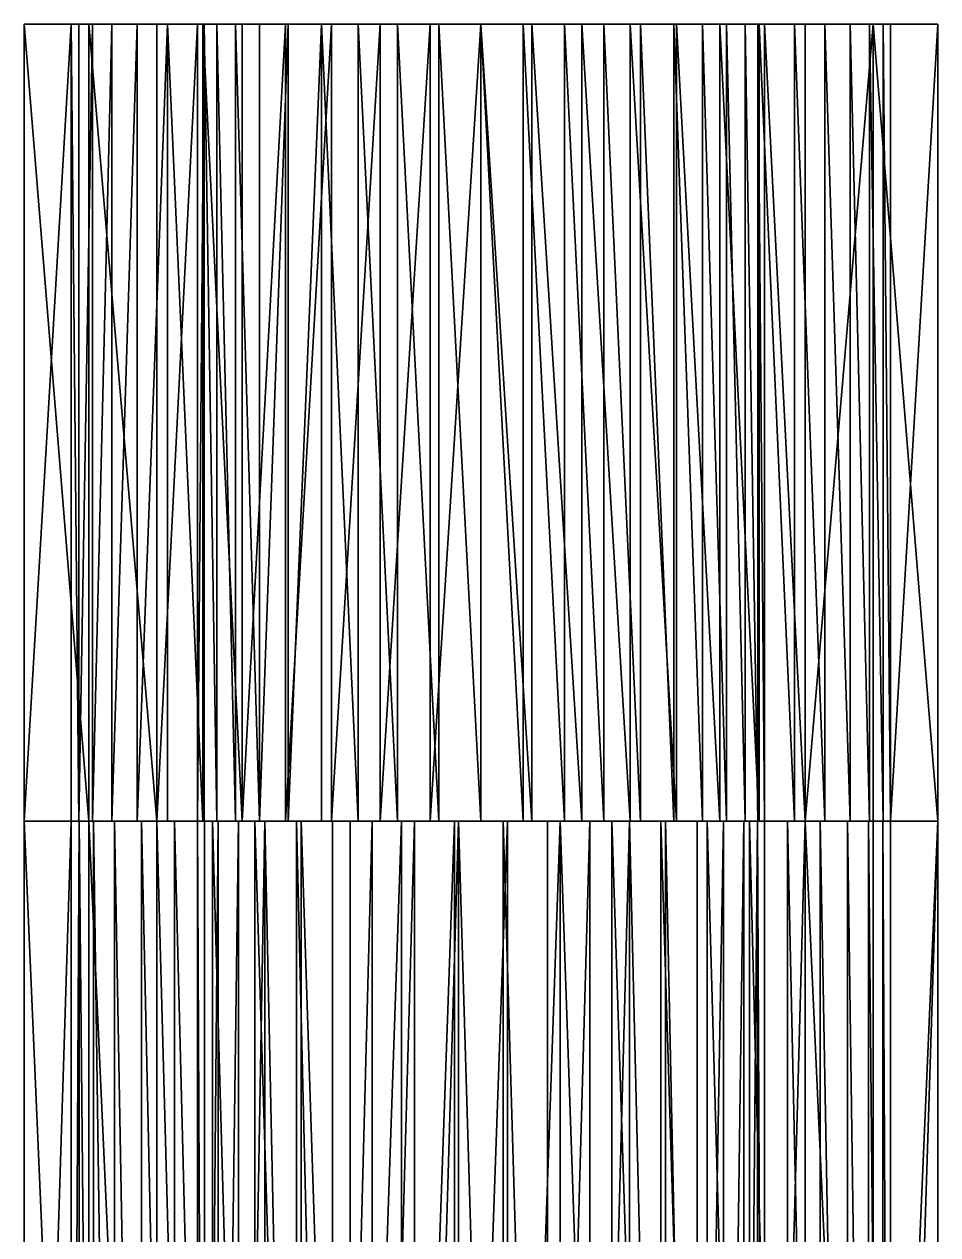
# Model space of a CAD drawing. Header units: metres. Extents: x 0 to 75.2, y 0 to 51.1.
# Drawn here: x 72.8338 to 72.9781, y 45.8705 to 46.0617 of the extents above; entities that cross this region are included whole.
import ezdxf

# ---------------------------------------------------------------- set-up
doc = ezdxf.new("R2010")
doc.units = ezdxf.units.M
doc.header["$LTSCALE"] = 0.018
doc.header["$MEASUREMENT"] = 0
doc.layers.add('3DKITBATH', color=3, linetype='Continuous')
doc.layers.add('LAYER-ON', color=4, linetype='Continuous')

# ---------------------------------------------------------------- blocks, each defined once
blk = doc.blocks.new('cwba250')
at = {"layer": '3DKITBATH', "color": 227}
mesh = blk.add_polyface(dxfattribs=at)
corners = [(0.35981, -0.01957, 0.12191), (0.35871, -0.01957, 0.11495), (0.35652, -0.01957, 0.10824), (0.35332, -0.01957, 0.10196), (0.34917, -0.01957, 0.09626), (0.34418, -0.01957, 0.09128), (0.33848, -0.01957, 0.08713), (0.3322, -0.01957, 0.08393), (0.32549, -0.01957, 0.08176), (0.31853, -0.01957, 0.08065), (0.31147, -0.01957, 0.08065), (0.30451, -0.01957, 0.08176), (0.2978, -0.01957, 0.08393), (0.29152, -0.01957, 0.08713), (0.28582, -0.01957, 0.09128), (0.28083, -0.01957, 0.09626), (0.27668, -0.01957, 0.10196), (0.27348, -0.01957, 0.10824), (0.2713, -0.01957, 0.11495), (0.27019, -0.01957, 0.12191), (0.25148, -0.01957, 0.11186), (0.25377, -0.01957, 0.10377), (0.25709, -0.01957, 0.09605), (0.26137, -0.01957, 0.08882), (0.26656, -0.01957, 0.0822), (0.27255, -0.01957, 0.0763), (0.27925, -0.01957, 0.07123), (0.28656, -0.01957, 0.06707), (0.29434, -0.01957, 0.06389), (0.30246, -0.01957, 0.06174), (0.3108, -0.01957, 0.06065), (0.3192, -0.01957, 0.06065), (0.32754, -0.01957, 0.06174), (0.33566, -0.01957, 0.06389), (0.34344, -0.01957, 0.06707), (0.35075, -0.01957, 0.07123), (0.35745, -0.01957, 0.0763), (0.36344, -0.01957, 0.0822), (0.36863, -0.01957, 0.08882), (0.37291, -0.01957, 0.09605), (0.37623, -0.01957, 0.10377), (0.37852, -0.01957, 0.11186), (0.25026, -0.01957, 0.12017), (0.35981, -0.25658, 0.12191), (0.35871, -0.25658, 0.11495), (0.37852, -0.25658, 0.11186), (0.35332, -0.25658, 0.10196), (0.36863, -0.25658, 0.08882), (0.34917, -0.25658, 0.09626), (0.36344, -0.25658, 0.0822), (0.34418, -0.25658, 0.09128), (0.35745, -0.25658, 0.0763), (0.33848, -0.25658, 0.08713), (0.35075, -0.25658, 0.07123), (0.32549, -0.25658, 0.08176), (0.32754, -0.25658, 0.06174), (0.31853, -0.25658, 0.08065), (0.3192, -0.25658, 0.06065), (0.31147, -0.25658, 0.08065), (0.3108, -0.25658, 0.06065), (0.30451, -0.25658, 0.08176), (0.30246, -0.25658, 0.06174), (0.29152, -0.25658, 0.08713), (0.27925, -0.25658, 0.07123), (0.28582, -0.25658, 0.09128), (0.27255, -0.25658, 0.0763), (0.28083, -0.25658, 0.09626), (0.26656, -0.25658, 0.0822), (0.27668, -0.25658, 0.10196), (0.26137, -0.25658, 0.08882), (0.2713, -0.25658, 0.11495), (0.25148, -0.25658, 0.11186), (0.27019, -0.25658, 0.12191), (0.25026, -0.25658, 0.12017), (0.27348, -0.25658, 0.10824), (0.25377, -0.25658, 0.10377), (0.25709, -0.25658, 0.09605), (0.2978, -0.25658, 0.08393), (0.28656, -0.25658, 0.06707), (0.29434, -0.25658, 0.06389), (0.33566, -0.25658, 0.06389), (0.34344, -0.25658, 0.06707), (0.3322, -0.25658, 0.08393), (0.37291, -0.25658, 0.09605), (0.37623, -0.25658, 0.10377), (0.35652, -0.25658, 0.10824), (0.37974, -0.25658, 0.12017), (0.37974, -0.01957, 0.12017), (0.24281, -0.01957, 0.23227), (0.24281, -0.25658, 0.23227), (0.26376, -0.01957, 0.21866), (0.26376, -0.25658, 0.21866), (0.25301, -0.01957, 0.22504), (0.25301, -0.25658, 0.22504), (0.38719, -0.25658, 0.23227), (0.38719, -0.01957, 0.23227), (0.36624, -0.25658, 0.21866), (0.36624, -0.01957, 0.21866), (0.37699, -0.25658, 0.22504), (0.37699, -0.01957, 0.22504)]
mesh.append_faces([[corners[k] for k in face] for face in [(0, 41, 1, 1), (1, 40, 2, 2), (2, 39, 3, 3), (5, 35, 6, 6), (6, 34, 7, 7), (7, 33, 8, 8), (9, 30, 10, 10), (10, 29, 11, 11), (11, 28, 12, 12), (14, 24, 15, 15), (15, 23, 16, 16), (16, 22, 17, 17), (83, 46, 47, 47), (47, 48, 49, 49), (80, 54, 55, 55), (55, 56, 57, 57), (78, 62, 63, 63), (63, 64, 65, 65), (65, 66, 67, 67), (75, 70, 71, 71), (71, 72, 73, 73)]], dxfattribs={"vtx0": -1, "vtx1": -1, "vtx2": -1, "color": 227})
mesh.append_faces([[corners[k] for k in face] for face in [(87, 99, 95, 95), (96, 0, 43, 43), (1, 43, 0, 0), (85, 1, 2, 2), (46, 2, 3, 3), (48, 3, 4, 4), (5, 48, 4, 4), (6, 50, 5, 5), (82, 6, 7, 7), (54, 7, 8, 8), (56, 8, 9, 9), (10, 56, 9, 9), (11, 58, 10, 10), (77, 11, 12, 12), (62, 12, 13, 13), (14, 62, 13, 13), (15, 64, 14, 14), (68, 15, 16, 16), (74, 16, 17, 17), (70, 17, 18, 18), (19, 70, 18, 18), (19, 91, 72, 72), (71, 42, 20, 20), (75, 20, 21, 21), (76, 21, 22, 22), (69, 22, 23, 23), (67, 23, 24, 24), (65, 24, 25, 25), (63, 25, 26, 26), (78, 26, 27, 27), (79, 27, 28, 28), (61, 28, 29, 29), (30, 61, 29, 29), (31, 59, 30, 30), (32, 57, 31, 31), (33, 55, 32, 32), (81, 33, 34, 34), (53, 34, 35, 35), (51, 35, 36, 36), (49, 36, 37, 37), (47, 37, 38, 38), (83, 38, 39, 39), (84, 39, 40, 40), (45, 40, 41, 41), (87, 45, 41, 41), (89, 42, 73, 73), (73, 93, 89, 89), (95, 86, 87, 87), (92, 89, 93, 93), (91, 92, 93, 93), (99, 94, 95, 95), (97, 98, 99, 99)]], dxfattribs={"vtx0": -1, "vtx2": -1, "color": 227})
mesh.append_faces([[corners[k] for k in face] for face in [(87, 97, 99, 99), (0, 87, 41, 41), (1, 41, 40, 40), (2, 40, 39, 39), (38, 4, 3, 3), (37, 5, 4, 4), (5, 36, 35, 35), (6, 35, 34, 34), (7, 34, 33, 33), (32, 9, 8, 8), (9, 31, 30, 30), (10, 30, 29, 29), (11, 29, 28, 28), (27, 13, 12, 12), (26, 14, 13, 13), (14, 25, 24, 24), (15, 24, 23, 23), (16, 23, 22, 22), (21, 18, 17, 17), (20, 19, 18, 18), (87, 0, 97, 97), (43, 45, 86, 86), (44, 84, 45, 45), (83, 85, 46, 46), (47, 46, 48, 48), (48, 51, 49, 49), (50, 53, 51, 51), (52, 81, 53, 53), (80, 82, 54, 54), (55, 54, 56, 56), (56, 59, 57, 57), (58, 61, 59, 59), (60, 79, 61, 61), (78, 77, 62, 62), (63, 62, 64, 64), (65, 64, 66, 66), (66, 69, 67, 67), (68, 76, 69, 69), (75, 74, 70, 70), (71, 70, 72, 72), (73, 72, 91, 91), (73, 91, 93, 93), (74, 75, 76, 76), (77, 78, 79, 79)]], dxfattribs={"vtx0": -1, "vtx2": -1, "vtx3": -1, "color": 227})
mesh.append_faces([[corners[k] for k in face] for face in [(88, 92, 42, 42), (94, 98, 86, 86)]], dxfattribs={"vtx1": -1, "vtx2": -1, "color": 227})
mesh.append_faces([[corners[k] for k in face] for face in [(39, 38, 3, 3), (38, 37, 4, 4), (37, 36, 5, 5), (33, 32, 8, 8), (32, 31, 9, 9), (28, 27, 12, 12), (27, 26, 13, 13), (26, 25, 14, 14), (22, 21, 17, 17), (21, 20, 18, 18), (20, 42, 19, 19), (92, 90, 42, 42), (90, 19, 42, 42), (98, 96, 86, 86), (96, 43, 86, 86), (43, 44, 45, 45), (44, 85, 84, 84), (48, 50, 51, 51), (50, 52, 53, 53), (52, 82, 81, 81), (56, 58, 59, 59), (58, 60, 61, 61), (60, 77, 79, 79), (66, 68, 69, 69), (68, 74, 76, 76), (80, 81, 82, 82), (83, 84, 85, 85)]], dxfattribs={"vtx1": -1, "vtx2": -1, "vtx3": -1, "color": 227})
mesh.append_faces([[corners[k] for k in face] for face in [(96, 97, 0, 0), (1, 44, 43, 43), (85, 44, 1, 1), (46, 85, 2, 2), (48, 46, 3, 3), (5, 50, 48, 48), (6, 52, 50, 50), (82, 52, 6, 6), (54, 82, 7, 7), (56, 54, 8, 8), (10, 58, 56, 56), (11, 60, 58, 58), (77, 60, 11, 11), (62, 77, 12, 12), (14, 64, 62, 62), (15, 66, 64, 64), (68, 66, 15, 15), (74, 68, 16, 16), (70, 74, 17, 17), (19, 72, 70, 70), (19, 90, 91, 91), (71, 73, 42, 42), (75, 71, 20, 20), (76, 75, 21, 21), (69, 76, 22, 22), (67, 69, 23, 23), (65, 67, 24, 24), (63, 65, 25, 25), (78, 63, 26, 26), (79, 78, 27, 27), (61, 79, 28, 28), (30, 59, 61, 61), (31, 57, 59, 59), (32, 55, 57, 57), (33, 80, 55, 55), (81, 80, 33, 33), (53, 81, 34, 34), (51, 53, 35, 35), (49, 51, 36, 36), (47, 49, 37, 37), (83, 47, 38, 38), (84, 83, 39, 39), (45, 84, 40, 40), (87, 86, 45, 45), (89, 88, 42, 42), (95, 94, 86, 86), (92, 88, 89, 89), (91, 90, 92, 92), (99, 98, 94, 94), (97, 96, 98, 98)]], dxfattribs={"vtx2": -1, "vtx3": -1, "color": 227})
mesh = blk.add_polyface(dxfattribs=at)
corners = [(0.25301, -0.3825, 0.22504), (0.24281, -0.3825, 0.23227), (0.24281, -0.25658, 0.23227), (0.25301, -0.25658, 0.22504), (0.30697, -0.25658, 0.06103), (0.30697, -0.3825, 0.06103), (0.29906, -0.25658, 0.06254), (0.29906, -0.3825, 0.06254), (0.2914, -0.25658, 0.06501), (0.2914, -0.3825, 0.06501), (0.2841, -0.25658, 0.06841), (0.2841, -0.3825, 0.06841), (0.27727, -0.25658, 0.07268), (0.27727, -0.3825, 0.07268), (0.27103, -0.25658, 0.07776), (0.27103, -0.3825, 0.07776), (0.26546, -0.25658, 0.08357), (0.26546, -0.3825, 0.08357), (0.26064, -0.25658, 0.09002), (0.26064, -0.3825, 0.09002), (0.25666, -0.25658, 0.09702), (0.25666, -0.3825, 0.09702), (0.25358, -0.25658, 0.10445), (0.25358, -0.3825, 0.10445), (0.25143, -0.25658, 0.11221), (0.25026, -0.25658, 0.12017), (0.25143, -0.3825, 0.11221), (0.25026, -0.3825, 0.12017), (0.27124, -0.25658, 0.1153), (0.27124, -0.3825, 0.1153), (0.27325, -0.25658, 0.10892), (0.27325, -0.3825, 0.10892), (0.27619, -0.25658, 0.1029), (0.27619, -0.3825, 0.1029), (0.27998, -0.25658, 0.09739), (0.27998, -0.3825, 0.09739), (0.28454, -0.25658, 0.0925), (0.28454, -0.3825, 0.0925), (0.28978, -0.25658, 0.08833), (0.28978, -0.3825, 0.08833), (0.29558, -0.25658, 0.08499), (0.29558, -0.3825, 0.08499), (0.30181, -0.25658, 0.08254), (0.30181, -0.3825, 0.08254), (0.30833, -0.25658, 0.08104), (0.30833, -0.3825, 0.08104), (0.26376, -0.3825, 0.21866), (0.26376, -0.25658, 0.21866), (0.27019, -0.3825, 0.12191), (0.27019, -0.25658, 0.12191), (0.37857, -0.25658, 0.11221), (0.37857, -0.3825, 0.11221), (0.37642, -0.25658, 0.10445), (0.37642, -0.3825, 0.10445), (0.37334, -0.25658, 0.09702), (0.37334, -0.3825, 0.09702), (0.36936, -0.25658, 0.09002), (0.36936, -0.3825, 0.09002), (0.36454, -0.25658, 0.08357), (0.36454, -0.3825, 0.08357), (0.35897, -0.25658, 0.07776), (0.35897, -0.3825, 0.07776), (0.35273, -0.25658, 0.07268), (0.35273, -0.3825, 0.07268), (0.3459, -0.25658, 0.06841), (0.3459, -0.3825, 0.06841), (0.3386, -0.25658, 0.06501), (0.3386, -0.3825, 0.06501), (0.33094, -0.25658, 0.06254), (0.33094, -0.3825, 0.06254), (0.315, -0.25658, 0.06052), (0.315, -0.3825, 0.06052), (0.32303, -0.25658, 0.06103), (0.32303, -0.3825, 0.06103), (0.315, -0.25658, 0.08052), (0.315, -0.3825, 0.08052), (0.32167, -0.25658, 0.08104), (0.32167, -0.3825, 0.08104), (0.32819, -0.25658, 0.08254), (0.32819, -0.3825, 0.08254), (0.33442, -0.25658, 0.08499), (0.33442, -0.3825, 0.08499), (0.34022, -0.25658, 0.08833), (0.34022, -0.3825, 0.08833), (0.34546, -0.25658, 0.0925), (0.34546, -0.3825, 0.0925), (0.35002, -0.25658, 0.09739), (0.35002, -0.3825, 0.09739), (0.35381, -0.25658, 0.1029), (0.35381, -0.3825, 0.1029), (0.35675, -0.25658, 0.10892), (0.35675, -0.3825, 0.10892), (0.35876, -0.25658, 0.1153), (0.35981, -0.25658, 0.12191), (0.35876, -0.3825, 0.1153), (0.35981, -0.3825, 0.12191), (0.37974, -0.3825, 0.12017), (0.37974, -0.25658, 0.12017), (0.38719, -0.3825, 0.23227), (0.38719, -0.25658, 0.23227), (0.36624, -0.3825, 0.21866), (0.36624, -0.25658, 0.21866), (0.37699, -0.3825, 0.22504), (0.37699, -0.25658, 0.22504)]
mesh.append_faces([[corners[k] for k in face] for face in [(75, 74, 70, 70), (75, 70, 71, 71), (70, 71, 74, 74), (74, 71, 75, 75)]], dxfattribs={"color": 227})
mesh.append_faces([[corners[k] for k in face] for face in [(57, 87, 59, 59), (59, 85, 61, 61), (61, 83, 63, 63), (69, 77, 73, 73), (73, 75, 71, 71), (48, 26, 29, 29), (29, 23, 31, 31), (31, 21, 33, 33), (37, 13, 39, 39), (39, 11, 41, 41), (41, 9, 43, 43), (93, 50, 92, 92), (92, 52, 90, 90), (90, 54, 88, 88), (86, 60, 84, 84), (84, 62, 82, 82), (82, 64, 80, 80), (80, 66, 78, 78), (18, 34, 16, 16), (16, 36, 14, 14), (6, 44, 4, 4), (4, 74, 70, 70)]], dxfattribs={"vtx0": -1, "vtx1": -1, "vtx2": -1, "color": 227})
mesh.append_faces([[corners[k] for k in face] for face in [(0, 2, 1, 1), (47, 0, 46, 46), (27, 0, 1, 1), (1, 25, 27, 27), (97, 103, 99, 99), (4, 71, 5, 5), (6, 5, 7, 7), (8, 7, 9, 9), (10, 9, 11, 11), (12, 11, 13, 13), (14, 13, 15, 15), (16, 15, 17, 17), (18, 17, 19, 19), (20, 19, 21, 21), (22, 21, 23, 23), (24, 23, 26, 26), (25, 26, 27, 27), (29, 49, 48, 48), (31, 28, 29, 29), (33, 30, 31, 31), (35, 32, 33, 33), (37, 34, 35, 35), (39, 36, 37, 37), (41, 38, 39, 39), (43, 40, 41, 41), (45, 42, 43, 43), (75, 44, 45, 45), (47, 48, 49, 49), (50, 96, 51, 51), (53, 50, 51, 51), (55, 52, 53, 53), (57, 54, 55, 55), (59, 56, 57, 57), (60, 59, 61, 61), (62, 61, 63, 63), (65, 62, 63, 63), (67, 64, 65, 65), (69, 66, 67, 67), (73, 68, 69, 69), (71, 72, 73, 73), (95, 101, 93, 93), (77, 74, 75, 75), (79, 76, 77, 77), (81, 78, 79, 79), (83, 80, 81, 81), (84, 83, 85, 85), (86, 85, 87, 87), (89, 86, 87, 87), (91, 88, 89, 89), (94, 90, 91, 91), (93, 94, 95, 95), (99, 96, 97, 97), (103, 98, 99, 99), (101, 102, 103, 103)]], dxfattribs={"vtx0": -1, "vtx2": -1, "color": 227})
mesh.append_faces([[corners[k] for k in face] for face in [(95, 51, 96, 96), (94, 53, 51, 51), (91, 55, 53, 53), (57, 89, 87, 87), (59, 87, 85, 85), (61, 85, 83, 83), (83, 65, 63, 63), (81, 67, 65, 65), (69, 79, 77, 77), (73, 77, 75, 75), (79, 69, 67, 67), (89, 57, 55, 55), (27, 46, 0, 0), (48, 27, 26, 26), (29, 26, 23, 23), (31, 23, 21, 21), (19, 35, 33, 33), (17, 37, 35, 35), (37, 15, 13, 13), (39, 13, 11, 11), (41, 11, 9, 9), (7, 45, 43, 43), (5, 75, 45, 45), (27, 48, 46, 46), (97, 101, 103, 103), (93, 97, 50, 50), (92, 50, 52, 52), (90, 52, 54, 54), (56, 86, 88, 88), (86, 58, 60, 60), (84, 60, 62, 62), (82, 62, 64, 64), (80, 64, 66, 66), (68, 76, 78, 78), (72, 74, 76, 76), (97, 93, 101, 101), (49, 24, 25, 25), (28, 22, 24, 24), (30, 20, 22, 22), (18, 32, 34, 34), (16, 34, 36, 36), (36, 12, 14, 14), (38, 10, 12, 12), (40, 8, 10, 10), (6, 42, 44, 44), (4, 44, 74, 74), (42, 6, 8, 8), (32, 18, 20, 20)]], dxfattribs={"vtx0": -1, "vtx2": -1, "vtx3": -1, "color": 227})
mesh.append_faces([[corners[k] for k in face] for face in [(98, 102, 96, 96), (2, 3, 25, 25)]], dxfattribs={"vtx1": -1, "vtx2": -1, "color": 227})
mesh.append_faces([[corners[k] for k in face] for face in [(102, 100, 96, 96), (100, 95, 96, 96), (95, 94, 51, 51), (94, 91, 53, 53), (91, 89, 55, 55), (83, 81, 65, 65), (81, 79, 67, 67), (21, 19, 33, 33), (19, 17, 35, 35), (17, 15, 37, 37), (9, 7, 43, 43), (7, 5, 45, 45), (5, 71, 75, 75), (54, 56, 88, 88), (56, 58, 86, 86), (66, 68, 78, 78), (68, 72, 76, 76), (72, 70, 74, 74), (3, 47, 25, 25), (47, 49, 25, 25), (49, 28, 24, 24), (28, 30, 22, 22), (30, 32, 20, 20), (36, 38, 12, 12), (38, 40, 10, 10), (40, 42, 8, 8)]], dxfattribs={"vtx1": -1, "vtx2": -1, "vtx3": -1, "color": 227})
mesh.append_faces([[corners[k] for k in face] for face in [(0, 3, 2, 2), (47, 3, 0, 0), (1, 2, 25, 25), (4, 70, 71, 71), (6, 4, 5, 5), (8, 6, 7, 7), (10, 8, 9, 9), (12, 10, 11, 11), (14, 12, 13, 13), (16, 14, 15, 15), (18, 16, 17, 17), (20, 18, 19, 19), (22, 20, 21, 21), (24, 22, 23, 23), (25, 24, 26, 26), (29, 28, 49, 49), (31, 30, 28, 28), (33, 32, 30, 30), (35, 34, 32, 32), (37, 36, 34, 34), (39, 38, 36, 36), (41, 40, 38, 38), (43, 42, 40, 40), (45, 44, 42, 42), (75, 74, 44, 44), (47, 46, 48, 48), (50, 97, 96, 96), (53, 52, 50, 50), (55, 54, 52, 52), (57, 56, 54, 54), (59, 58, 56, 56), (60, 58, 59, 59), (62, 60, 61, 61), (65, 64, 62, 62), (67, 66, 64, 64), (69, 68, 66, 66), (73, 72, 68, 68), (71, 70, 72, 72), (95, 100, 101, 101), (77, 76, 74, 74), (79, 78, 76, 76), (81, 80, 78, 78), (83, 82, 80, 80), (84, 82, 83, 83), (86, 84, 85, 85), (89, 88, 86, 86), (91, 90, 88, 88), (94, 92, 90, 90), (93, 92, 94, 94), (99, 98, 96, 96), (103, 102, 98, 98), (101, 100, 102, 102)]], dxfattribs={"vtx2": -1, "vtx3": -1, "color": 227})

msp = doc.modelspace()

# ---------------------------------------------------------------- block references
at = {"layer": 'LAYER-ON', "rotation": 180}
msp.add_blockref('cwba250', (73.22095, 45.6792, 0.01032), dxfattribs=at)

doc.saveas('drawing.dxf')
